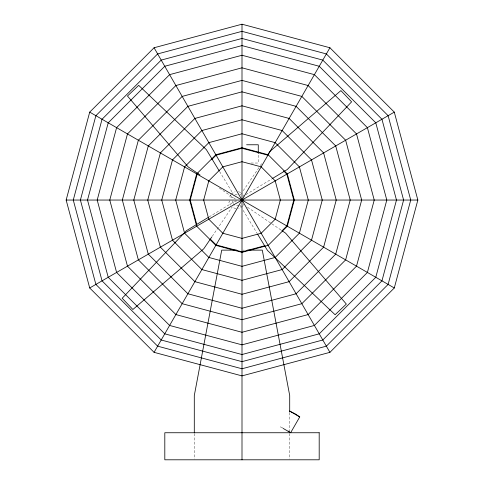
<?xml version="1.0" encoding="UTF-8"?>
<svg xmlns="http://www.w3.org/2000/svg" width="484" height="484" viewBox="0 0 484 484"><rect width="100%" height="100%" fill="white"/><g stroke="black" fill="none" stroke-linecap="round" stroke-linejoin="round"><path stroke-width="0.36" stroke-dasharray="2.42 1.81" d="M212.264 236.295L232.229 206.922M235.629 201.925L236.476 200.672M240.3 195.052L241.577 193.177M243.277 190.678L259.847 166.302M260.271 165.679L261.971 163.175M229.93 200.848L228.757 202.354L229.525 202.354L230.487 205.143M209.118 216.899L235.611 200.836M245.951 194.562L271.796 178.892M250.978 163.029L258.274 163.029L258.274 154.263M242.75 250.131L244.257 250.131M282.456 427.868L280.514 426.888L282.414 427.989M219.403 188.155L235.654 199.202M247.53 207.273L271.276 223.414M271.899 223.844L281.277 230.215M232.278 200.848L233.451 202.354L232.501 202.354L232.647 203.026A4.713 4.713 0 0 0 239.005 205.041M219.663 171.62L232.986 193.588M240.04 205.222L241.213 207.158M243.174 210.389L257.276 233.651M243.319 194.955L244.039 197.048M289.704 412.658L289.704 431.075M289.704 433.501L289.704 459.05M194.296 433.501L194.296 459.05M243.718 204.206A7.659 7.659 0 0 1 243.041 205.337M242.617 205.875A7.659 7.659 0 0 1 238.679 208.283M236.053 208.471A7.659 7.659 0 0 1 232.35 207.061M230.765 194.762A7.659 7.659 0 0 0 230.088 195.893L229.731 197.744L232.671 197.744L232.998 196.704A4.713 4.713 0 0 1 234.286 195.373M231.189 194.229A7.659 7.659 0 0 1 235.127 191.815M238.424 191.724A7.659 7.659 0 0 1 241.456 193.037M234.8 195.058A4.713 4.713 0 0 1 238.981 194.979"/><path stroke-width="0.73" d="M66.151 200.049L89.709 112.125L154.075 47.759L242 24.2L329.925 47.759L394.291 112.125L417.849 200.049L394.291 287.974L329.925 352.34L242 375.899L154.075 352.34L89.709 287.974L66.151 200.049L417.849 200.049M299.735 416.93L289.62 411.073L295.446 414.001L299.735 416.93L290.63 432.744L283.043 428.352M154.075 352.34L329.925 47.759M211.835 236.924L203.764 248.794L132.882 309.488L122.21 298.253L186.503 230.614L208.471 217.292M267.495 155.055L270.042 151.304L340.924 90.611L351.596 101.852L287.302 169.485L272.444 178.499M198.204 173.103L197.151 174.155L190.212 200.049L196.764 224.503M211.895 159.411L216.106 155.201L242 148.261L267.894 155.201M282.111 230.68L286.849 225.943L293.788 200.049L286.849 174.155L283.691 170.997M89.709 287.974L394.291 112.125M242 147.735L215.84 154.741L196.692 173.889L189.686 200.049L196.692 226.209L215.84 245.358L242 252.364L268.16 245.358L287.308 226.209L294.314 200.049L287.308 173.889L268.16 154.741L242 147.735L242 24.2M265.014 245.672L242 251.837L216.106 244.898L210.316 239.108M246.598 144.77L258.274 144.77L258.274 153.537M236.743 250.131L221.708 250.131L194.296 395.549L194.296 432.744M247.257 250.131L262.292 250.131L289.704 395.549L289.704 411.914M89.709 112.125L394.291 287.974M200.031 174.984L188.155 166.913L127.467 96.026L138.702 85.359L206.341 149.647L219.27 170.973M281.9 230.638L285.651 233.191L346.338 304.073L335.103 314.739L267.464 250.452L257.669 234.298M288.18 431.075L290.019 432.327M154.075 47.759L329.925 352.34M242 147.971L242 459.8M95.88 115.688L73.272 200.049L95.88 284.411L157.639 346.169L242 368.778L326.361 346.169L388.12 284.411L410.728 200.049L388.12 115.688L326.361 53.93L242 31.327L157.639 53.93L95.88 115.688M102.051 119.252L80.398 200.049L102.051 280.853L161.196 340.004L242 361.651L322.804 340.004L381.949 280.853L403.602 200.049L381.949 119.252L322.804 60.101L242 38.448L161.196 60.101L102.051 119.252M108.216 122.809L87.519 200.049L108.216 277.29L164.76 333.833L242 354.53L319.24 333.833L375.784 277.29L396.481 200.049L375.784 122.809L319.24 66.266L242 45.575L164.76 66.266L108.216 122.809M116.602 127.649L97.199 200.049L116.602 272.45L169.6 325.448L242 344.85L314.4 325.448L367.398 272.45L386.801 200.049L367.398 127.649L314.4 74.651L242 55.249L169.6 74.651L116.602 127.649M127.48 133.935L109.765 200.049L127.48 266.17L175.88 314.57L242 332.284L308.12 314.57L356.52 266.17L374.235 200.049L356.52 133.935L308.12 85.529L242 67.814L175.88 85.529L127.48 133.935M138.363 140.215L122.331 200.049L138.363 259.884L182.166 303.686L242 319.718L301.834 303.686L345.636 259.884L361.669 200.049L345.636 140.215L301.834 96.413L242 80.38L182.166 96.413L138.363 140.215M148.285 145.944L133.784 200.049L148.285 254.154L187.895 293.77L242 308.266L296.105 293.77L335.714 254.154L350.216 200.049L335.714 145.944L296.105 106.335L242 91.833L187.895 106.335L148.285 145.944M160.386 152.932L147.759 200.049L160.386 247.173L194.883 281.664L242 294.29L289.117 281.664L323.614 247.173L336.241 200.049L323.614 152.932L289.117 118.435L242 105.808L194.883 118.435L160.386 152.932M172.486 159.92L161.735 200.049L172.486 240.185L201.864 269.564L242 280.315L282.136 269.564L311.514 240.185L322.265 200.049L311.514 159.92L282.136 130.535L242 119.784L201.864 130.535L172.486 159.92M184.592 166.907L175.71 200.049L184.592 233.197L208.852 257.458L242 266.339L275.148 257.458L299.408 233.197L308.29 200.049L299.408 166.907L275.148 142.641L242 133.759L208.852 142.641L184.592 166.907M208.798 180.877L203.661 200.049L208.798 219.222L222.828 233.252L242 238.388L261.172 233.252L275.202 219.222L280.339 200.049L275.202 180.877L261.172 166.847L242 161.71L222.828 166.847L208.798 180.877M319.192 432.744L164.808 432.744L164.808 459.8L319.192 459.8L319.192 432.744"/></g></svg>
